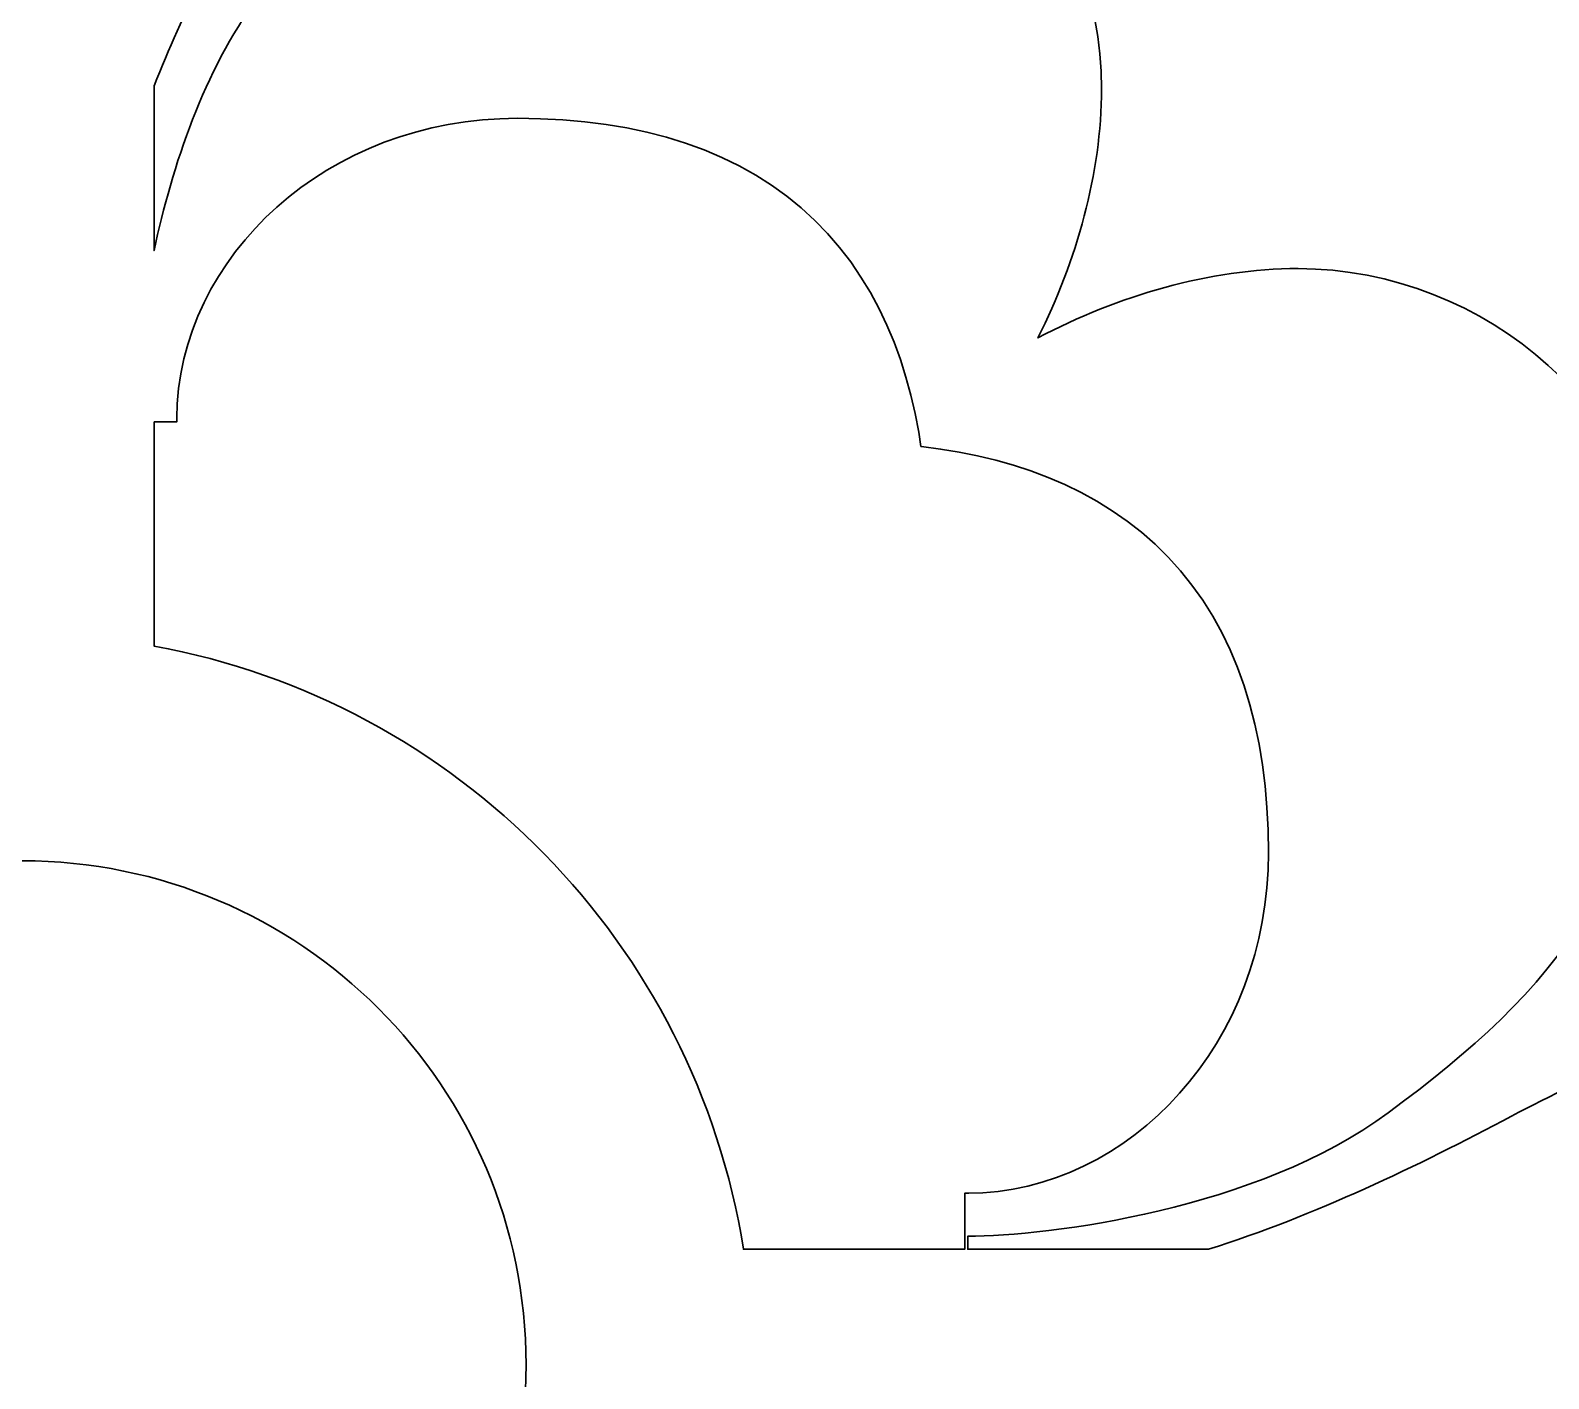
# Model space of a CAD drawing. Header units: centimetres. Extents: x 13.8 to 19.6, y -9 to 9.
# Drawn here: x 15.408 to 16.071, y 3.713 to 4.303 of the extents above; entities that cross this region are included whole.
import ezdxf

# ---------------------------------------------------------------- set-up
doc = ezdxf.new("R2010")
doc.units = ezdxf.units.CM
doc.header["$MEASUREMENT"] = 0
doc.layers.add('layer 1', color=7, linetype='Continuous')

msp = doc.modelspace()

# ---------------------------------------------------------------- linework, layer by layer
at = {"layer": 'layer 1', "color": 250, "lineweight": 30}
for points, knots in [([(13.81568, -9.00019), (13.81568, -9.00019), (13.81568, -7.7491), (13.81568, -7.7491), (13.81568, -7.7491), (13.81568, -7.7491), (13.81568, -7.63661), (13.81568, -7.63661), (13.81568, -7.63661), (13.81568, -7.63661), (13.81568, -7.23319), (13.81568, -7.23319), (13.81568, -7.23319), (13.81568, -7.23319), (13.81568, -7.03897), (13.81568, -7.03897), (13.81568, -7.03897), (13.81568, -7.03897), (13.81568, -5.26695), (13.81568, -5.26695), (13.81568, -5.26695), (13.81568, -5.26695), (13.81568, -5.15446), (13.81568, -5.15446), (13.81568, -5.15446), (13.81568, -5.15446), (13.81568, -4.75104), (13.81568, -4.75104), (13.81568, -4.75104), (13.81568, -4.75104), (13.81568, -4.55682), (13.81568, -4.55682), (13.81568, -4.55682), (13.81568, -4.55682), (13.81568, -2.7848), (13.81568, -2.7848), (13.81568, -2.7848), (13.81568, -2.7848), (13.81568, -2.67231), (13.81568, -2.67231), (13.81568, -2.67231), (13.81568, -2.67231), (13.81568, -2.26889), (13.81568, -2.26889), (13.81568, -2.26889), (13.81568, -2.26889), (13.81568, -2.07467), (13.81568, -2.07467), (13.81568, -2.07467), (13.81568, -2.07467), (13.81568, -0.30265), (13.81568, -0.30265), (13.81568, -0.30265), (13.81568, -0.30265), (13.81568, -0.19016), (13.81568, -0.19016), (13.81568, -0.19016), (13.81568, -0.19016), (13.81568, 0.21326), (13.81568, 0.21326), (13.81568, 0.21326), (13.81568, 0.21326), (13.81568, 0.40748), (13.81568, 0.40748), (13.81568, 0.40748), (13.81568, 0.40748), (13.81568, 2.1795), (13.81568, 2.1795), (13.81568, 2.1795), (13.81568, 2.1795), (13.81568, 2.29199), (13.81568, 2.29199), (13.81568, 2.29199), (13.81568, 2.29199), (13.81568, 2.69541), (13.81568, 2.69541), (13.81568, 2.69541), (13.81568, 2.69541), (13.81568, 2.88963), (13.81568, 2.88963), (13.81568, 2.88963), (13.81568, 2.88963), (13.81568, 4.66165), (13.81568, 4.66165), (13.81568, 4.66165), (13.81568, 4.66165), (13.81568, 4.77414), (13.81568, 4.77414), (13.81568, 4.77414), (13.81568, 4.77414), (13.81568, 5.17756), (13.81568, 5.17756), (13.81568, 5.17756), (13.81568, 5.17756), (13.81568, 5.37178), (13.81568, 5.37178), (13.81568, 5.37178), (13.81568, 5.37178), (13.81568, 7.1438), (13.81568, 7.1438), (13.81568, 7.1438), (13.81568, 7.1438), (13.81568, 7.25629), (13.81568, 7.25629), (13.81568, 7.25629), (13.81568, 7.25629), (13.81568, 7.65971), (13.81568, 7.65971), (13.81568, 7.65971), (13.81568, 7.65971), (13.81568, 7.85393), (13.81568, 7.85393), (13.81568, 7.85393), (13.81568, 7.85393), (13.81568, 9.00077), (13.81568, 9.00077), (13.81568, 9.00077), (13.81568, 9.00077), (14.6889, 9.00077), (14.6889, 9.00077), (14.6889, 9.00077), (14.6889, 9.00077), (14.8859, 9.00077), (14.8859, 9.00077), (14.8859, 9.00077), (14.8859, 9.00077), (15.37838, 9.00077), (15.37838, 9.00077), (15.37838, 9.00077), (15.37838, 9.00077), (15.46164, 9.00077), (15.46164, 9.00077), (15.46164, 9.00077), (15.46164, 9.00077), (15.9263, 9.00077), (15.9263, 9.00077), (15.9263, 9.00077), (15.9263, 9.00077), (16.1189, 9.00077), (16.1189, 9.00077), (16.1189, 9.00077), (16.1189, 9.00077), (17.32165, 9.00077), (17.32165, 9.00077), (17.32165, 9.00077), (17.32165, 9.00077), (17.51865, 9.00077), (17.51865, 9.00077), (17.51865, 9.00077), (17.51865, 9.00077), (18.01113, 9.00077), (18.01113, 9.00077), (18.01113, 9.00077), (18.01113, 9.00077), (18.09439, 9.00077), (18.09439, 9.00077), (18.09439, 9.00077), (18.09439, 9.00077), (18.55905, 9.00077), (18.55905, 9.00077), (18.55905, 9.00077), (18.55905, 9.00077), (18.75165, 9.00077), (18.75165, 9.00077), (18.75165, 9.00077), (18.75165, 9.00077), (19.62498, 9.00077), (19.62498, 9.00077), (19.62498, 9.00077), (19.62498, 9.00077), (19.62498, 7.78696), (19.62498, 7.78696), (19.62498, 7.78696), (19.62498, 7.78696), (19.62498, 7.67444), (19.62498, 7.67444), (19.62498, 7.67444), (19.62498, 7.67444), (19.62498, 7.27121), (19.62498, 7.27121), (19.62498, 7.27121), (19.62498, 7.27121), (19.62498, 7.0909), (19.62498, 7.0909), (19.62498, 7.0909), (19.62498, 7.0909), (19.62498, 5.25821), (19.62498, 5.25821), (19.62498, 5.25821), (19.62498, 5.25821), (19.62498, 5.1457), (19.62498, 5.1457), (19.62498, 5.1457), (19.62498, 5.1457), (19.62498, 4.74247), (19.62498, 4.74247), (19.62498, 4.74247), (19.62498, 4.74247), (19.62498, 4.56216), (19.62498, 4.56216), (19.62498, 4.56216), (19.62498, 4.56216), (19.62498, 2.79003), (19.62498, 2.79003), (19.62498, 2.79003), (19.62498, 2.79003), (19.62498, 2.67751), (19.62498, 2.67751), (19.62498, 2.67751), (19.62498, 2.67751), (19.62498, 2.27429), (19.62498, 2.27429), (19.62498, 2.27429), (19.62498, 2.27429), (19.62498, 2.09398), (19.62498, 2.09398), (19.62498, 2.09398), (19.62498, 2.09398), (19.62498, 0.32184), (19.62498, 0.32184), (19.62498, 0.32184), (19.62498, 0.32184), (19.62498, 0.20933), (19.62498, 0.20933), (19.62498, 0.20933), (19.62498, 0.20933), (19.62498, -0.1939), (19.62498, -0.1939), (19.62498, -0.1939), (19.62498, -0.1939), (19.62498, -0.37421), (19.62498, -0.37421), (19.62498, -0.37421), (19.62498, -0.37421), (19.62498, -2.14634), (19.62498, -2.14634), (19.62498, -2.14634), (19.62498, -2.14634), (19.62498, -2.25886), (19.62498, -2.25886), (19.62498, -2.25886), (19.62498, -2.25886), (19.62498, -2.66208), (19.62498, -2.66208), (19.62498, -2.66208), (19.62498, -2.66208), (19.62498, -2.84239), (19.62498, -2.84239), (19.62498, -2.84239), (19.62498, -2.84239), (19.62498, -4.61452), (19.62498, -4.61452), (19.62498, -4.61452), (19.62498, -4.61452), (19.62498, -4.72704), (19.62498, -4.72704), (19.62498, -4.72704), (19.62498, -4.72704), (19.62498, -5.13027), (19.62498, -5.13027), (19.62498, -5.13027), (19.62498, -5.13027), (19.62498, -5.31058), (19.62498, -5.31058), (19.62498, -5.31058), (19.62498, -5.31058), (19.62498, -7.08271), (19.62498, -7.08271), (19.62498, -7.08271), (19.62498, -7.08271), (19.62498, -7.19522), (19.62498, -7.19522), (19.62498, -7.19522), (19.62498, -7.19522), (19.62498, -7.59845), (19.62498, -7.59845), (19.62498, -7.59845), (19.62498, -7.59845), (19.62498, -7.77876), (19.62498, -7.77876), (19.62498, -7.77876), (19.62498, -7.77876), (19.62498, -9.00019), (19.62498, -9.00019), (19.62498, -9.00019), (19.62498, -9.00019), (18.75176, -9.00019), (18.75176, -9.00019), (18.75176, -9.00019), (18.75176, -9.00019), (18.55373, -9.00019), (18.55373, -9.00019), (18.55373, -9.00019), (18.55373, -9.00019), (18.09439, -9.00019), (18.09439, -9.00019), (18.09439, -9.00019), (18.09439, -9.00019), (18.01113, -9.00019), (18.01113, -9.00019), (18.01113, -9.00019), (18.01113, -9.00019), (17.51524, -9.00019), (17.51524, -9.00019), (17.51524, -9.00019), (17.51524, -9.00019), (17.32172, -9.00019), (17.32172, -9.00019), (17.32172, -9.00019), (17.32172, -9.00019), (16.11901, -9.00019), (16.11901, -9.00019), (16.11901, -9.00019), (16.11901, -9.00019), (15.92097, -9.00019), (15.92097, -9.00019), (15.92097, -9.00019), (15.92097, -9.00019), (15.46164, -9.00019), (15.46164, -9.00019), (15.46164, -9.00019), (15.46164, -9.00019), (15.37838, -9.00019), (15.37838, -9.00019), (15.37838, -9.00019), (15.37838, -9.00019), (14.88249, -9.00019), (14.88249, -9.00019), (14.88249, -9.00019), (14.88249, -9.00019), (14.68897, -9.00019), (14.68897, -9.00019), (14.68897, -9.00019), (14.68897, -9.00019), (13.81568, -9.00019), (13.81568, -9.00019)], [0, 0, 0, 0, 0.011765, 0.011765, 0.011765, 0.011765, 0.023529, 0.023529, 0.023529, 0.023529, 0.035294, 0.035294, 0.035294, 0.035294, 0.047059, 0.047059, 0.047059, 0.047059, 0.058824, 0.058824, 0.058824, 0.058824, 0.070588, 0.070588, 0.070588, 0.070588, 0.082353, 0.082353, 0.082353, 0.082353, 0.094118, 0.094118, 0.094118, 0.094118, 0.105882, 0.105882, 0.105882, 0.105882, 0.117647, 0.117647, 0.117647, 0.117647, 0.129412, 0.129412, 0.129412, 0.129412, 0.141176, 0.141176, 0.141176, 0.141176, 0.152941, 0.152941, 0.152941, 0.152941, 0.164706, 0.164706, 0.164706, 0.164706, 0.176471, 0.176471, 0.176471, 0.176471, 0.188235, 0.188235, 0.188235, 0.188235, 0.2, 0.2, 0.2, 0.2, 0.211765, 0.211765, 0.211765, 0.211765, 0.223529, 0.223529, 0.223529, 0.223529, 0.235294, 0.235294, 0.235294, 0.235294, 0.247059, 0.247059, 0.247059, 0.247059, 0.258824, 0.258824, 0.258824, 0.258824, 0.270588, 0.270588, 0.270588, 0.270588, 0.282353, 0.282353, 0.282353, 0.282353, 0.294118, 0.294118, 0.294118, 0.294118, 0.305882, 0.305882, 0.305882, 0.305882, 0.317647, 0.317647, 0.317647, 0.317647, 0.329412, 0.329412, 0.329412, 0.329412, 0.341176, 0.341176, 0.341176, 0.341176, 0.352941, 0.352941, 0.352941, 0.352941, 0.364706, 0.364706, 0.364706, 0.364706, 0.376471, 0.376471, 0.376471, 0.376471, 0.388235, 0.388235, 0.388235, 0.388235, 0.4, 0.4, 0.4, 0.4, 0.411765, 0.411765, 0.411765, 0.411765, 0.423529, 0.423529, 0.423529, 0.423529, 0.435294, 0.435294, 0.435294, 0.435294, 0.447059, 0.447059, 0.447059, 0.447059, 0.458824, 0.458824, 0.458824, 0.458824, 0.470588, 0.470588, 0.470588, 0.470588, 0.482353, 0.482353, 0.482353, 0.482353, 0.494118, 0.494118, 0.494118, 0.494118, 0.505882, 0.505882, 0.505882, 0.505882, 0.517647, 0.517647, 0.517647, 0.517647, 0.529412, 0.529412, 0.529412, 0.529412, 0.541176, 0.541176, 0.541176, 0.541176, 0.552941, 0.552941, 0.552941, 0.552941, 0.564706, 0.564706, 0.564706, 0.564706, 0.576471, 0.576471, 0.576471, 0.576471, 0.588235, 0.588235, 0.588235, 0.588235, 0.6, 0.6, 0.6, 0.6, 0.611765, 0.611765, 0.611765, 0.611765, 0.623529, 0.623529, 0.623529, 0.623529, 0.635294, 0.635294, 0.635294, 0.635294, 0.647059, 0.647059, 0.647059, 0.647059, 0.658824, 0.658824, 0.658824, 0.658824, 0.670588, 0.670588, 0.670588, 0.670588, 0.682353, 0.682353, 0.682353, 0.682353, 0.694118, 0.694118, 0.694118, 0.694118, 0.705882, 0.705882, 0.705882, 0.705882, 0.717647, 0.717647, 0.717647, 0.717647, 0.729412, 0.729412, 0.729412, 0.729412, 0.741176, 0.741176, 0.741176, 0.741176, 0.752941, 0.752941, 0.752941, 0.752941, 0.764706, 0.764706, 0.764706, 0.764706, 0.776471, 0.776471, 0.776471, 0.776471, 0.788235, 0.788235, 0.788235, 0.788235, 0.8, 0.8, 0.8, 0.8, 0.811765, 0.811765, 0.811765, 0.811765, 0.823529, 0.823529, 0.823529, 0.823529, 0.835294, 0.835294, 0.835294, 0.835294, 0.847059, 0.847059, 0.847059, 0.847059, 0.858824, 0.858824, 0.858824, 0.858824, 0.870588, 0.870588, 0.870588, 0.870588, 0.882353, 0.882353, 0.882353, 0.882353, 0.894118, 0.894118, 0.894118, 0.894118, 0.905882, 0.905882, 0.905882, 0.905882, 0.917647, 0.917647, 0.917647, 0.917647, 0.929412, 0.929412, 0.929412, 0.929412, 0.941176, 0.941176, 0.941176, 0.941176, 0.952941, 0.952941, 0.952941, 0.952941, 0.964706, 0.964706, 0.964706, 0.964706, 0.976471, 0.976471, 0.976471, 0.976471, 1, 1, 1, 1]), ([(16.44254, 3.74897), (16.44254, 3.74897), (16.67833, 3.81788), (16.67833, 3.81788), (16.67833, 3.81788), (16.67833, 3.81788), (16.67833, 4.23566), (16.67833, 4.23566), (16.67833, 4.23566), (16.67833, 4.23566), (16.7907, 4.23566), (16.7907, 4.23566), (16.7907, 4.23566), (16.7907, 4.23566), (16.7907, 3.80065), (16.7907, 3.80065), (16.7907, 3.80065), (16.7907, 3.80065), (16.99596, 3.74066), (16.99596, 3.74066), (16.99596, 3.74066), (17.04463, 3.7634), (17.09402, 3.78928), (17.13063, 3.80916), (17.13063, 3.80916), (17.1831, 3.83834), (17.23122, 3.85874), (17.27497, 3.85874), (17.27497, 3.85874), (17.31142, 3.85874), (17.35226, 3.83834), (17.38579, 3.82083), (17.38579, 3.82083), (17.42047, 3.80242), (17.45789, 3.78402), (17.49673, 3.76996), (17.49673, 3.76996), (17.49673, 3.76996), (17.59567, 3.76996), (17.59567, 3.76996), (17.59567, 3.76996), (17.55238, 3.77438), (17.48497, 3.78864), (17.43974, 3.8223), (17.43974, 3.8223), (17.36682, 3.87624), (17.32164, 3.9258), (17.32164, 4.04538), (17.32164, 4.04538), (17.32164, 4.12704), (17.39743, 4.19118), (17.47911, 4.19118), (17.47911, 4.19118), (17.51606, 4.19118), (17.55421, 4.18043), (17.588, 4.16339), (17.588, 4.16339), (17.56953, 4.19835), (17.55772, 4.23837), (17.55772, 4.27708), (17.55772, 4.27708), (17.55772, 4.35876), (17.62187, 4.43456), (17.70352, 4.43456), (17.70352, 4.43456), (17.82311, 4.43456), (17.87266, 4.38937), (17.92661, 4.31646), (17.92661, 4.31646), (17.9689, 4.25961), (17.98057, 4.16774), (17.98057, 4.13274), (17.98057, 4.13274), (17.98057, 4.13274), (18.0039, 4.13274), (18.0039, 4.13274), (18.0039, 4.13274), (18.0039, 4.21586), (17.96598, 4.29896), (17.92806, 4.3704), (17.92806, 4.3704), (17.91056, 4.40394), (17.89016, 4.44477), (17.89016, 4.48123), (17.89016, 4.48123), (17.89016, 4.52498), (17.91056, 4.57309), (17.93974, 4.62556), (17.93974, 4.62556), (17.95691, 4.6572), (17.97858, 4.69838), (17.99882, 4.7404), (17.99882, 4.7404), (17.99882, 4.7404), (17.92983, 4.97646), (17.92983, 4.97646), (17.92983, 4.97646), (17.92983, 4.97646), (17.63437, 4.88655), (17.63437, 4.88655), (17.63437, 4.88655), (17.63437, 4.88655), (17.4269, 4.94968), (17.4269, 4.94968), (17.4269, 4.94968), (17.40151, 4.80085), (17.23997, 4.68471), (17.04103, 4.6768), (17.04103, 4.6768), (17.03844, 4.45276), (16.8987, 4.2721), (16.72674, 4.2721), (16.72674, 4.2721), (16.55871, 4.2721), (16.42143, 4.44458), (16.41281, 4.66148), (16.41281, 4.66148), (16.1968, 4.66398), (16.02115, 4.79397), (16.00883, 4.95741), (16.00883, 4.95741), (16.00883, 4.95741), (15.77595, 4.88655), (15.77595, 4.88655), (15.77595, 4.88655), (15.77595, 4.88655), (15.50834, 4.96798), (15.50834, 4.96798), (15.50834, 4.96798), (15.50834, 4.96798), (15.43909, 4.73101), (15.43909, 4.73101), (15.43909, 4.73101), (15.45799, 4.69229), (15.47772, 4.65484), (15.49362, 4.62556), (15.49362, 4.62556), (15.5228, 4.57309), (15.5432, 4.52498), (15.5432, 4.48123), (15.5432, 4.48123), (15.5432, 4.44477), (15.5228, 4.40394), (15.50528, 4.3704), (15.50528, 4.3704), (15.48989, 4.3414), (15.47449, 4.31047), (15.46164, 4.2784), (15.46164, 4.2784), (15.46164, 4.2784), (15.46164, 4.20631), (15.46164, 4.20631), (15.46164, 4.20631), (15.46953, 4.24344), (15.48353, 4.28523), (15.50675, 4.31646), (15.50675, 4.31646), (15.5607, 4.38937), (15.61026, 4.43456), (15.72984, 4.43456), (15.72984, 4.43456), (15.8115, 4.43456), (15.87564, 4.35876), (15.87564, 4.27708), (15.87564, 4.27708), (15.87564, 4.24013), (15.86489, 4.20199), (15.84784, 4.16819), (15.84784, 4.16819), (15.88281, 4.18666), (15.92283, 4.19847), (15.96154, 4.19847), (15.96154, 4.19847), (16.04322, 4.19847), (16.11901, 4.13433), (16.11901, 4.05267), (16.11901, 4.05267), (16.11901, 3.93309), (16.07383, 3.88353), (16.00091, 3.82958), (16.00091, 3.82958), (15.94407, 3.7873), (15.8522, 3.77562), (15.81719, 3.77562), (15.81719, 3.77562), (15.81719, 3.77562), (15.81719, 3.76996), (15.81719, 3.76996), (15.81719, 3.76996), (15.81719, 3.76996), (15.92235, 3.76996), (15.92235, 3.76996), (15.92235, 3.76996), (15.9689, 3.78455), (16.0138, 3.80634), (16.05486, 3.82813), (16.05486, 3.82813), (16.0884, 3.84563), (16.12923, 3.86603), (16.16569, 3.86603), (16.16569, 3.86603), (16.20944, 3.86603), (16.25755, 3.84563), (16.31002, 3.81645), (16.31002, 3.81645), (16.34609, 3.79687), (16.39456, 3.77145), (16.44254, 3.74897)], [0, 0, 0, 0, 0.018868, 0.018868, 0.018868, 0.018868, 0.037736, 0.037736, 0.037736, 0.037736, 0.056604, 0.056604, 0.056604, 0.056604, 0.075472, 0.075472, 0.075472, 0.075472, 0.09434, 0.09434, 0.09434, 0.09434, 0.113208, 0.113208, 0.113208, 0.113208, 0.132075, 0.132075, 0.132075, 0.132075, 0.150943, 0.150943, 0.150943, 0.150943, 0.169811, 0.169811, 0.169811, 0.169811, 0.188679, 0.188679, 0.188679, 0.188679, 0.207547, 0.207547, 0.207547, 0.207547, 0.226415, 0.226415, 0.226415, 0.226415, 0.245283, 0.245283, 0.245283, 0.245283, 0.264151, 0.264151, 0.264151, 0.264151, 0.283019, 0.283019, 0.283019, 0.283019, 0.301887, 0.301887, 0.301887, 0.301887, 0.320755, 0.320755, 0.320755, 0.320755, 0.339623, 0.339623, 0.339623, 0.339623, 0.358491, 0.358491, 0.358491, 0.358491, 0.377358, 0.377358, 0.377358, 0.377358, 0.396226, 0.396226, 0.396226, 0.396226, 0.415094, 0.415094, 0.415094, 0.415094, 0.433962, 0.433962, 0.433962, 0.433962, 0.45283, 0.45283, 0.45283, 0.45283, 0.471698, 0.471698, 0.471698, 0.471698, 0.490566, 0.490566, 0.490566, 0.490566, 0.509434, 0.509434, 0.509434, 0.509434, 0.528302, 0.528302, 0.528302, 0.528302, 0.54717, 0.54717, 0.54717, 0.54717, 0.566038, 0.566038, 0.566038, 0.566038, 0.584906, 0.584906, 0.584906, 0.584906, 0.603774, 0.603774, 0.603774, 0.603774, 0.622642, 0.622642, 0.622642, 0.622642, 0.641509, 0.641509, 0.641509, 0.641509, 0.660377, 0.660377, 0.660377, 0.660377, 0.679245, 0.679245, 0.679245, 0.679245, 0.698113, 0.698113, 0.698113, 0.698113, 0.716981, 0.716981, 0.716981, 0.716981, 0.735849, 0.735849, 0.735849, 0.735849, 0.754717, 0.754717, 0.754717, 0.754717, 0.773585, 0.773585, 0.773585, 0.773585, 0.792453, 0.792453, 0.792453, 0.792453, 0.811321, 0.811321, 0.811321, 0.811321, 0.830189, 0.830189, 0.830189, 0.830189, 0.849057, 0.849057, 0.849057, 0.849057, 0.867925, 0.867925, 0.867925, 0.867925, 0.886792, 0.886792, 0.886792, 0.886792, 0.90566, 0.90566, 0.90566, 0.90566, 0.924528, 0.924528, 0.924528, 0.924528, 0.943396, 0.943396, 0.943396, 0.943396, 0.962264, 0.962264, 0.962264, 0.962264, 1, 1, 1, 1]), ([(15.46164, 4.13146), (15.46164, 4.13146), (15.46164, 4.03352), (15.46164, 4.03352), (15.46164, 4.03352), (15.59407, 4.00933), (15.69799, 3.90341), (15.7192, 3.76996), (15.7192, 3.76996), (15.7192, 3.76996), (15.81592, 3.76996), (15.81592, 3.76996), (15.81592, 3.76996), (15.81592, 3.76996), (15.81592, 3.79442), (15.81592, 3.79442), (15.81592, 3.79442), (15.81592, 3.79442), (15.8177, 3.79442), (15.8177, 3.79442), (15.8177, 3.79442), (15.8177, 3.79442), (15.82386, 3.7946), (15.82386, 3.7946), (15.82386, 3.7946), (15.82386, 3.7946), (15.83047, 3.7952), (15.83047, 3.7952), (15.83047, 3.7952), (15.83047, 3.7952), (15.83701, 3.79618), (15.83701, 3.79618), (15.83701, 3.79618), (15.83701, 3.79618), (15.84345, 3.79752), (15.84345, 3.79752), (15.84345, 3.79752), (15.84345, 3.79752), (15.84979, 3.79922), (15.84979, 3.79922), (15.84979, 3.79922), (15.84979, 3.79922), (15.85601, 3.80127), (15.85601, 3.80127), (15.85601, 3.80127), (15.85601, 3.80127), (15.86211, 3.80364), (15.86211, 3.80364), (15.86211, 3.80364), (15.86211, 3.80364), (15.86806, 3.80634), (15.86806, 3.80634), (15.86806, 3.80634), (15.86806, 3.80634), (15.87387, 3.80934), (15.87387, 3.80934), (15.87387, 3.80934), (15.87387, 3.80934), (15.87953, 3.81264), (15.87953, 3.81264), (15.87953, 3.81264), (15.87953, 3.81264), (15.88503, 3.81622), (15.88503, 3.81622), (15.88503, 3.81622), (15.88503, 3.81622), (15.89035, 3.82008), (15.89035, 3.82008), (15.89035, 3.82008), (15.89035, 3.82008), (15.89549, 3.8242), (15.89549, 3.8242), (15.89549, 3.8242), (15.89549, 3.8242), (15.90045, 3.82859), (15.90045, 3.82859), (15.90045, 3.82859), (15.90045, 3.82859), (15.90522, 3.83322), (15.90522, 3.83322), (15.90522, 3.83322), (15.90522, 3.83322), (15.90979, 3.83811), (15.90979, 3.83811), (15.90979, 3.83811), (15.90979, 3.83811), (15.91415, 3.84322), (15.91415, 3.84322), (15.91415, 3.84322), (15.91415, 3.84322), (15.91829, 3.84857), (15.91829, 3.84857), (15.91829, 3.84857), (15.91829, 3.84857), (15.92221, 3.85414), (15.92221, 3.85414), (15.92221, 3.85414), (15.92221, 3.85414), (15.92589, 3.85992), (15.92589, 3.85992), (15.92589, 3.85992), (15.92589, 3.85992), (15.92934, 3.86591), (15.92934, 3.86591), (15.92934, 3.86591), (15.92934, 3.86591), (15.93253, 3.8721), (15.93253, 3.8721), (15.93253, 3.8721), (15.93253, 3.8721), (15.93546, 3.87848), (15.93546, 3.87848), (15.93546, 3.87848), (15.93546, 3.87848), (15.93813, 3.88506), (15.93813, 3.88506), (15.93813, 3.88506), (15.93813, 3.88506), (15.94051, 3.89181), (15.94051, 3.89181), (15.94051, 3.89181), (15.94051, 3.89181), (15.94261, 3.89873), (15.94261, 3.89873), (15.94261, 3.89873), (15.94261, 3.89873), (15.94441, 3.9058), (15.94441, 3.9058), (15.94441, 3.9058), (15.94441, 3.9058), (15.9459, 3.91304), (15.9459, 3.91304), (15.9459, 3.91304), (15.9459, 3.91304), (15.94707, 3.92042), (15.94707, 3.92042), (15.94707, 3.92042), (15.94707, 3.92042), (15.94792, 3.92792), (15.94792, 3.92792), (15.94792, 3.92792), (15.94792, 3.92792), (15.94844, 3.93555), (15.94844, 3.93555), (15.94844, 3.93555), (15.94844, 3.93555), (15.94861, 3.94319), (15.94861, 3.94319), (15.94861, 3.94319), (15.94861, 3.94319), (15.94844, 3.95327), (15.94844, 3.95327), (15.94844, 3.95327), (15.94844, 3.95327), (15.94796, 3.96298), (15.94796, 3.96298), (15.94796, 3.96298), (15.94796, 3.96298), (15.94715, 3.97244), (15.94715, 3.97244), (15.94715, 3.97244), (15.94715, 3.97244), (15.94601, 3.98167), (15.94601, 3.98167), (15.94601, 3.98167), (15.94601, 3.98167), (15.94452, 3.99065), (15.94452, 3.99065), (15.94452, 3.99065), (15.94452, 3.99065), (15.9427, 3.9994), (15.9427, 3.9994), (15.9427, 3.9994), (15.9427, 3.9994), (15.94052, 4.0079), (15.94052, 4.0079), (15.94052, 4.0079), (15.94052, 4.0079), (15.93799, 4.01617), (15.93799, 4.01617), (15.93799, 4.01617), (15.93799, 4.01617), (15.93509, 4.02418), (15.93509, 4.02418), (15.93509, 4.02418), (15.93509, 4.02418), (15.93184, 4.03194), (15.93184, 4.03194), (15.93184, 4.03194), (15.93184, 4.03194), (15.92822, 4.03942), (15.92822, 4.03942), (15.92822, 4.03942), (15.92822, 4.03942), (15.92423, 4.04664), (15.92423, 4.04664), (15.92423, 4.04664), (15.92423, 4.04664), (15.91988, 4.05355), (15.91988, 4.05355), (15.91988, 4.05355), (15.91988, 4.05355), (15.91518, 4.06016), (15.91518, 4.06016), (15.91518, 4.06016), (15.91518, 4.06016), (15.91014, 4.06644), (15.91014, 4.06644), (15.91014, 4.06644), (15.91014, 4.06644), (15.90477, 4.07239), (15.90477, 4.07239), (15.90477, 4.07239), (15.90477, 4.07239), (15.89908, 4.078), (15.89908, 4.078), (15.89908, 4.078), (15.89908, 4.078), (15.89311, 4.08324), (15.89311, 4.08324), (15.89311, 4.08324), (15.89311, 4.08324), (15.88687, 4.08813), (15.88687, 4.08813), (15.88687, 4.08813), (15.88687, 4.08813), (15.88038, 4.09265), (15.88038, 4.09265), (15.88038, 4.09265), (15.88038, 4.09265), (15.87366, 4.09682), (15.87366, 4.09682), (15.87366, 4.09682), (15.87366, 4.09682), (15.86673, 4.10063), (15.86673, 4.10063), (15.86673, 4.10063), (15.86673, 4.10063), (15.85961, 4.10409), (15.85961, 4.10409), (15.85961, 4.10409), (15.85961, 4.10409), (15.8523, 4.10722), (15.8523, 4.10722), (15.8523, 4.10722), (15.8523, 4.10722), (15.84483, 4.11003), (15.84483, 4.11003), (15.84483, 4.11003), (15.84483, 4.11003), (15.83721, 4.11252), (15.83721, 4.11252), (15.83721, 4.11252), (15.83721, 4.11252), (15.82944, 4.11471), (15.82944, 4.11471), (15.82944, 4.11471), (15.82944, 4.11471), (15.82153, 4.11662), (15.82153, 4.11662), (15.82153, 4.11662), (15.82153, 4.11662), (15.81348, 4.11824), (15.81348, 4.11824), (15.81348, 4.11824), (15.81348, 4.11824), (15.8053, 4.11961), (15.8053, 4.11961), (15.8053, 4.11961), (15.8053, 4.11961), (15.79699, 4.12072), (15.79699, 4.12072), (15.79699, 4.12072), (15.79699, 4.12072), (15.79674, 4.12074), (15.79674, 4.12074), (15.79674, 4.12074), (15.79674, 4.12074), (15.79575, 4.127), (15.79575, 4.127), (15.79575, 4.127), (15.79575, 4.127), (15.79418, 4.13515), (15.79418, 4.13515), (15.79418, 4.13515), (15.79418, 4.13515), (15.79233, 4.14317), (15.79233, 4.14317), (15.79233, 4.14317), (15.79233, 4.14317), (15.79018, 4.15104), (15.79018, 4.15104), (15.79018, 4.15104), (15.79018, 4.15104), (15.78774, 4.15875), (15.78774, 4.15875), (15.78774, 4.15875), (15.78774, 4.15875), (15.78498, 4.16632), (15.78498, 4.16632), (15.78498, 4.16632), (15.78498, 4.16632), (15.78189, 4.17372), (15.78189, 4.17372), (15.78189, 4.17372), (15.78189, 4.17372), (15.77846, 4.18094), (15.77846, 4.18094), (15.77846, 4.18094), (15.77846, 4.18094), (15.77468, 4.18796), (15.77468, 4.18796), (15.77468, 4.18796), (15.77468, 4.18796), (15.77055, 4.19478), (15.77055, 4.19478), (15.77055, 4.19478), (15.77055, 4.19478), (15.76605, 4.20137), (15.76605, 4.20137), (15.76605, 4.20137), (15.76605, 4.20137), (15.76118, 4.2077), (15.76118, 4.2077), (15.76118, 4.2077), (15.76118, 4.2077), (15.75595, 4.21377), (15.75595, 4.21377), (15.75595, 4.21377), (15.75595, 4.21377), (15.75035, 4.21955), (15.75035, 4.21955), (15.75035, 4.21955), (15.75035, 4.21955), (15.74439, 4.22501), (15.74439, 4.22501), (15.74439, 4.22501), (15.74439, 4.22501), (15.7381, 4.23014), (15.7381, 4.23014), (15.7381, 4.23014), (15.7381, 4.23014), (15.73147, 4.23492), (15.73147, 4.23492), (15.73147, 4.23492), (15.73147, 4.23492), (15.72453, 4.23934), (15.72453, 4.23934), (15.72453, 4.23934), (15.72453, 4.23934), (15.71729, 4.2434), (15.71729, 4.2434), (15.71729, 4.2434), (15.71729, 4.2434), (15.70976, 4.24708), (15.70976, 4.24708), (15.70976, 4.24708), (15.70976, 4.24708), (15.70196, 4.2504), (15.70196, 4.2504), (15.70196, 4.2504), (15.70196, 4.2504), (15.6939, 4.25334), (15.6939, 4.25334), (15.6939, 4.25334), (15.6939, 4.25334), (15.68558, 4.25592), (15.68558, 4.25592), (15.68558, 4.25592), (15.68558, 4.25592), (15.67701, 4.25813), (15.67701, 4.25813), (15.67701, 4.25813), (15.67701, 4.25813), (15.66821, 4.25999), (15.66821, 4.25999), (15.66821, 4.25999), (15.66821, 4.25999), (15.65916, 4.2615), (15.65916, 4.2615), (15.65916, 4.2615), (15.65916, 4.2615), (15.64986, 4.26266), (15.64986, 4.26266), (15.64986, 4.26266), (15.64986, 4.26266), (15.64032, 4.26349), (15.64032, 4.26349), (15.64032, 4.26349), (15.64032, 4.26349), (15.63053, 4.26398), (15.63053, 4.26398), (15.63053, 4.26398), (15.63053, 4.26398), (15.62037, 4.26415), (15.62037, 4.26415), (15.62037, 4.26415), (15.62037, 4.26415), (15.61272, 4.26398), (15.61272, 4.26398), (15.61272, 4.26398), (15.61272, 4.26398), (15.60509, 4.26346), (15.60509, 4.26346), (15.60509, 4.26346), (15.60509, 4.26346), (15.59759, 4.26261), (15.59759, 4.26261), (15.59759, 4.26261), (15.59759, 4.26261), (15.59021, 4.26144), (15.59021, 4.26144), (15.59021, 4.26144), (15.59021, 4.26144), (15.58298, 4.25995), (15.58298, 4.25995), (15.58298, 4.25995), (15.58298, 4.25995), (15.5759, 4.25815), (15.5759, 4.25815), (15.5759, 4.25815), (15.5759, 4.25815), (15.56898, 4.25605), (15.56898, 4.25605), (15.56898, 4.25605), (15.56898, 4.25605), (15.56223, 4.25367), (15.56223, 4.25367), (15.56223, 4.25367), (15.56223, 4.25367), (15.55566, 4.251), (15.55566, 4.251), (15.55566, 4.251), (15.55566, 4.251), (15.54927, 4.24807), (15.54927, 4.24807), (15.54927, 4.24807), (15.54927, 4.24807), (15.54308, 4.24488), (15.54308, 4.24488), (15.54308, 4.24488), (15.54308, 4.24488), (15.53709, 4.24144), (15.53709, 4.24144), (15.53709, 4.24144), (15.53709, 4.24144), (15.53131, 4.23775), (15.53131, 4.23775), (15.53131, 4.23775), (15.53131, 4.23775), (15.52574, 4.23383), (15.52574, 4.23383), (15.52574, 4.23383), (15.52574, 4.23383), (15.52039, 4.22969), (15.52039, 4.22969), (15.52039, 4.22969), (15.52039, 4.22969), (15.51528, 4.22533), (15.51528, 4.22533), (15.51528, 4.22533), (15.51528, 4.22533), (15.51039, 4.22076), (15.51039, 4.22076), (15.51039, 4.22076), (15.51039, 4.22076), (15.50575, 4.216), (15.50575, 4.216), (15.50575, 4.216), (15.50575, 4.216), (15.50137, 4.21103), (15.50137, 4.21103), (15.50137, 4.21103), (15.50137, 4.21103), (15.49724, 4.20589), (15.49724, 4.20589), (15.49724, 4.20589), (15.49724, 4.20589), (15.49338, 4.20057), (15.49338, 4.20057), (15.49338, 4.20057), (15.49338, 4.20057), (15.4898, 4.19508), (15.4898, 4.19508), (15.4898, 4.19508), (15.4898, 4.19508), (15.4865, 4.18942), (15.4865, 4.18942), (15.4865, 4.18942), (15.4865, 4.18942), (15.4835, 4.18361), (15.4835, 4.18361), (15.4835, 4.18361), (15.4835, 4.18361), (15.48081, 4.17765), (15.48081, 4.17765), (15.48081, 4.17765), (15.48081, 4.17765), (15.47843, 4.17156), (15.47843, 4.17156), (15.47843, 4.17156), (15.47843, 4.17156), (15.47638, 4.16533), (15.47638, 4.16533), (15.47638, 4.16533), (15.47638, 4.16533), (15.47468, 4.159), (15.47468, 4.159), (15.47468, 4.159), (15.47468, 4.159), (15.47333, 4.15255), (15.47333, 4.15255), (15.47333, 4.15255), (15.47333, 4.15255), (15.47236, 4.14601), (15.47236, 4.14601), (15.47236, 4.14601), (15.47236, 4.14601), (15.47176, 4.1394), (15.47176, 4.1394), (15.47176, 4.1394), (15.47176, 4.1394), (15.47157, 4.13324), (15.47157, 4.13324), (15.47157, 4.13324), (15.47157, 4.13324), (15.47157, 4.13146), (15.47157, 4.13146), (15.47157, 4.13146), (15.47157, 4.13146), (15.46164, 4.13146), (15.46164, 4.13146)], [0, 0, 0, 0, 0.007463, 0.007463, 0.007463, 0.007463, 0.014925, 0.014925, 0.014925, 0.014925, 0.022388, 0.022388, 0.022388, 0.022388, 0.029851, 0.029851, 0.029851, 0.029851, 0.037313, 0.037313, 0.037313, 0.037313, 0.044776, 0.044776, 0.044776, 0.044776, 0.052239, 0.052239, 0.052239, 0.052239, 0.059701, 0.059701, 0.059701, 0.059701, 0.067164, 0.067164, 0.067164, 0.067164, 0.074627, 0.074627, 0.074627, 0.074627, 0.08209, 0.08209, 0.08209, 0.08209, 0.089552, 0.089552, 0.089552, 0.089552, 0.097015, 0.097015, 0.097015, 0.097015, 0.104478, 0.104478, 0.104478, 0.104478, 0.11194, 0.11194, 0.11194, 0.11194, 0.119403, 0.119403, 0.119403, 0.119403, 0.126866, 0.126866, 0.126866, 0.126866, 0.134328, 0.134328, 0.134328, 0.134328, 0.141791, 0.141791, 0.141791, 0.141791, 0.149254, 0.149254, 0.149254, 0.149254, 0.156716, 0.156716, 0.156716, 0.156716, 0.164179, 0.164179, 0.164179, 0.164179, 0.171642, 0.171642, 0.171642, 0.171642, 0.179104, 0.179104, 0.179104, 0.179104, 0.186567, 0.186567, 0.186567, 0.186567, 0.19403, 0.19403, 0.19403, 0.19403, 0.201493, 0.201493, 0.201493, 0.201493, 0.208955, 0.208955, 0.208955, 0.208955, 0.216418, 0.216418, 0.216418, 0.216418, 0.223881, 0.223881, 0.223881, 0.223881, 0.231343, 0.231343, 0.231343, 0.231343, 0.238806, 0.238806, 0.238806, 0.238806, 0.246269, 0.246269, 0.246269, 0.246269, 0.253731, 0.253731, 0.253731, 0.253731, 0.261194, 0.261194, 0.261194, 0.261194, 0.268657, 0.268657, 0.268657, 0.268657, 0.276119, 0.276119, 0.276119, 0.276119, 0.283582, 0.283582, 0.283582, 0.283582, 0.291045, 0.291045, 0.291045, 0.291045, 0.298507, 0.298507, 0.298507, 0.298507, 0.30597, 0.30597, 0.30597, 0.30597, 0.313433, 0.313433, 0.313433, 0.313433, 0.320896, 0.320896, 0.320896, 0.320896, 0.328358, 0.328358, 0.328358, 0.328358, 0.335821, 0.335821, 0.335821, 0.335821, 0.343284, 0.343284, 0.343284, 0.343284, 0.350746, 0.350746, 0.350746, 0.350746, 0.358209, 0.358209, 0.358209, 0.358209, 0.365672, 0.365672, 0.365672, 0.365672, 0.373134, 0.373134, 0.373134, 0.373134, 0.380597, 0.380597, 0.380597, 0.380597, 0.38806, 0.38806, 0.38806, 0.38806, 0.395522, 0.395522, 0.395522, 0.395522, 0.402985, 0.402985, 0.402985, 0.402985, 0.410448, 0.410448, 0.410448, 0.410448, 0.41791, 0.41791, 0.41791, 0.41791, 0.425373, 0.425373, 0.425373, 0.425373, 0.432836, 0.432836, 0.432836, 0.432836, 0.440299, 0.440299, 0.440299, 0.440299, 0.447761, 0.447761, 0.447761, 0.447761, 0.455224, 0.455224, 0.455224, 0.455224, 0.462687, 0.462687, 0.462687, 0.462687, 0.470149, 0.470149, 0.470149, 0.470149, 0.477612, 0.477612, 0.477612, 0.477612, 0.485075, 0.485075, 0.485075, 0.485075, 0.492537, 0.492537, 0.492537, 0.492537, 0.5, 0.5, 0.5, 0.5, 0.507463, 0.507463, 0.507463, 0.507463, 0.514925, 0.514925, 0.514925, 0.514925, 0.522388, 0.522388, 0.522388, 0.522388, 0.529851, 0.529851, 0.529851, 0.529851, 0.537313, 0.537313, 0.537313, 0.537313, 0.544776, 0.544776, 0.544776, 0.544776, 0.552239, 0.552239, 0.552239, 0.552239, 0.559701, 0.559701, 0.559701, 0.559701, 0.567164, 0.567164, 0.567164, 0.567164, 0.574627, 0.574627, 0.574627, 0.574627, 0.58209, 0.58209, 0.58209, 0.58209, 0.589552, 0.589552, 0.589552, 0.589552, 0.597015, 0.597015, 0.597015, 0.597015, 0.604478, 0.604478, 0.604478, 0.604478, 0.61194, 0.61194, 0.61194, 0.61194, 0.619403, 0.619403, 0.619403, 0.619403, 0.626866, 0.626866, 0.626866, 0.626866, 0.634328, 0.634328, 0.634328, 0.634328, 0.641791, 0.641791, 0.641791, 0.641791, 0.649254, 0.649254, 0.649254, 0.649254, 0.656716, 0.656716, 0.656716, 0.656716, 0.664179, 0.664179, 0.664179, 0.664179, 0.671642, 0.671642, 0.671642, 0.671642, 0.679104, 0.679104, 0.679104, 0.679104, 0.686567, 0.686567, 0.686567, 0.686567, 0.69403, 0.69403, 0.69403, 0.69403, 0.701493, 0.701493, 0.701493, 0.701493, 0.708955, 0.708955, 0.708955, 0.708955, 0.716418, 0.716418, 0.716418, 0.716418, 0.723881, 0.723881, 0.723881, 0.723881, 0.731343, 0.731343, 0.731343, 0.731343, 0.738806, 0.738806, 0.738806, 0.738806, 0.746269, 0.746269, 0.746269, 0.746269, 0.753731, 0.753731, 0.753731, 0.753731, 0.761194, 0.761194, 0.761194, 0.761194, 0.768657, 0.768657, 0.768657, 0.768657, 0.776119, 0.776119, 0.776119, 0.776119, 0.783582, 0.783582, 0.783582, 0.783582, 0.791045, 0.791045, 0.791045, 0.791045, 0.798507, 0.798507, 0.798507, 0.798507, 0.80597, 0.80597, 0.80597, 0.80597, 0.813433, 0.813433, 0.813433, 0.813433, 0.820896, 0.820896, 0.820896, 0.820896, 0.828358, 0.828358, 0.828358, 0.828358, 0.835821, 0.835821, 0.835821, 0.835821, 0.843284, 0.843284, 0.843284, 0.843284, 0.850746, 0.850746, 0.850746, 0.850746, 0.858209, 0.858209, 0.858209, 0.858209, 0.865672, 0.865672, 0.865672, 0.865672, 0.873134, 0.873134, 0.873134, 0.873134, 0.880597, 0.880597, 0.880597, 0.880597, 0.88806, 0.88806, 0.88806, 0.88806, 0.895522, 0.895522, 0.895522, 0.895522, 0.902985, 0.902985, 0.902985, 0.902985, 0.910448, 0.910448, 0.910448, 0.910448, 0.91791, 0.91791, 0.91791, 0.91791, 0.925373, 0.925373, 0.925373, 0.925373, 0.932836, 0.932836, 0.932836, 0.932836, 0.940299, 0.940299, 0.940299, 0.940299, 0.947761, 0.947761, 0.947761, 0.947761, 0.955224, 0.955224, 0.955224, 0.955224, 0.962687, 0.962687, 0.962687, 0.962687, 0.970149, 0.970149, 0.970149, 0.970149, 0.977612, 0.977612, 0.977612, 0.977612, 0.985075, 0.985075, 0.985075, 0.985075, 1, 1, 1, 1]), ([(15.18374, 3.71949), (15.18374, 3.84109), (15.28235, 3.9397), (15.40395, 3.9397), (15.40395, 3.9397), (15.52555, 3.9397), (15.62416, 3.84109), (15.62416, 3.71949), (15.62416, 3.71949), (15.62416, 3.59789), (15.52555, 3.49928), (15.40395, 3.49928), (15.40395, 3.49928), (15.28235, 3.49928), (15.18374, 3.59789), (15.18374, 3.71949)], [0, 0, 0, 0, 0.2, 0.2, 0.2, 0.2, 0.4, 0.4, 0.4, 0.4, 0.6, 0.6, 0.6, 0.6, 1, 1, 1, 1])]:
    msp.add_open_spline(points, degree=3, knots=knots, dxfattribs=at)

doc.saveas('drawing.dxf')
